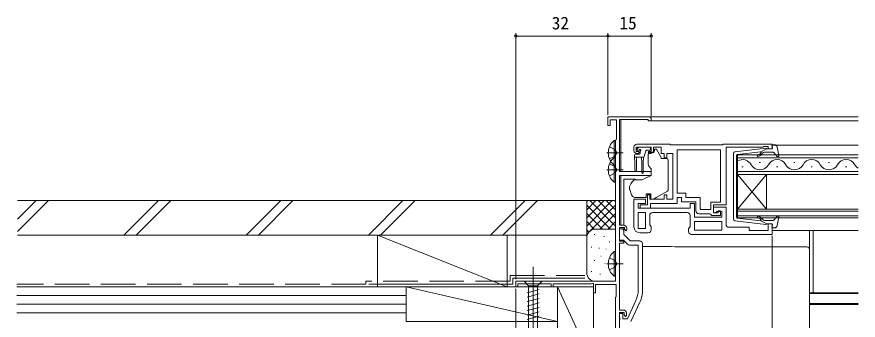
# Model space of a CAD drawing. Units: millimetres, scale not verified. Extents: x -693 to 693, y -1120 to 1122.
# Drawn here: x -137.3 to 154.7, y 294.5 to 399.7 of the extents above; entities that cross this region are included whole.
import ezdxf
from ezdxf.enums import TextEntityAlignment as Align

# ---------------------------------------------------------------- set-up
doc = ezdxf.new("R2010")
doc.units = ezdxf.units.MM
doc.header["$LTSCALE"] = 4
doc.linetypes.add('CHAIN2', pattern=[12, 9, -1, 1, -1])
doc.linetypes.add('DASHED3', pattern=[4, 3, -1])
for name, color, linetype, lineweight in [('0-2_YKK_ZWAK', 4, 'Continuous', 9), ('0-3_YKK_11', 2, 'Continuous', 9), ('0-4_YKK_12', 3, 'Continuous', 18), ('0-5_YKK_13', 3, 'Continuous', 9), ('0-8_YKK_A1', 6, 'Continuous', 9), ('0-9_YSS_KE', 7, 'Continuous', 9)]:
    doc.layers.add(name, color=color, linetype=linetype, lineweight=lineweight)
doc.styles.add('ＭＳ ゴシック', font='')
doc.styles.get('ＭＳ ゴシック').set_extended_font_data('MS Gothic')

msp = doc.modelspace()

# ---------------------------------------------------------------- linework, layer by layer
at = {"layer": '0-2_YKK_ZWAK'}
for p, q in [((69.944, 356.764), (69.944, 348.264)), ((70.453, 356.764), (69.944, 356.764)), ((70.453, 356.764), (70.453, 348.264)), ((70.453, 354.514), (70.453, 350.514)), ((77.991, 353.926), (78.491, 354.426)), ((78.542, 353.414), (78.203, 353.414)), ((82.303, 354.514), (78.703, 354.514)), ((82.303, 353.414), (81.234, 353.414)), ((82.603, 354.214), (82.603, 353.714)), ((83.953, 353.814), (84.362, 353.814)), ((83.953, 353.314), (83.953, 353.814)), ((84.797, 353.56), (86.288, 350.929)), ((111.894, 352.865), (122.634, 354.112)), ((122.952, 353.914), (120.952, 352.9)), ((122.952, 353.914), (124.652, 353.914)), ((124.941, 354.294), (124.763, 354.933)), ((125.62, 355.314), (125.052, 355.314)), ((126.603, 354.496), (127.147, 351.569)), ((69.944, 350.865), (69.944, 342.365)), ((70.453, 350.865), (69.944, 350.865)), ((70.453, 350.865), (70.453, 342.365)), ((77.103, 351.014), (77.103, 351.714)), ((77.103, 351.014), (80.13, 351.014)), ((77.103, 351.014), (77.203, 349.014)), ((77.403, 352.014), (78.703, 352.014)), ((77.803, 351.014), (77.703, 349.014)), ((79.003, 352.953), (79.003, 352.314)), ((79.503, 351.014), (79.603, 349.014)), ((80.203, 351.023), (80.103, 349.014)), ((80.944, 353.192), (80.42, 351.236)), ((81.853, 351.314), (81.853, 352.114)), ((81.853, 348.57), (81.853, 351.314)), ((83.78, 352.614), (82.353, 352.614)), ((86.353, 350.682), (86.353, 350.514)), ((88.253, 350.514), (86.353, 350.514)), ((111.452, 329.459), (111.452, 352.369)), ((112.452, 351.647), (112.452, 340.914)), ((112.717, 351.945), (120.952, 352.9)), ((120.965, 352.554), (120.644, 352.171)), ((121.027, 351.85), (121.452, 352.357)), ((122.218, 352.714), (125.219, 352.714)), ((125.441, 352.616), (126.63, 351.312)), ((70.453, 348.264), (69.944, 348.264)), ((70.453, 348.615), (70.453, 344.615)), ((77.203, 349.014), (77.203, 346.464)), ((77.703, 349.014), (77.703, 346.464)), ((79.603, 345.664), (79.603, 349.014)), ((80.103, 345.664), (80.103, 349.014)), ((82.853, 347.014), (82.087, 347.927)), ((88.753, 350.014), (88.753, 349.914)), ((88.753, 349.914), (88.753, 348.914)), ((88.753, 348.914), (88.753, 346.43)), ((80.61, 343.668), (82.853, 344.714)), ((82.853, 344.714), (82.853, 347.014)), ((88.753, 346.43), (88.753, 344.714)), ((88.753, 344.714), (88.753, 341.214)), ((70.453, 342.365), (69.944, 342.365)), ((73.353, 343.075), (73.353, 343.375)), ((77.375, 343.375), (73.353, 343.375)), ((73.353, 341.975), (73.353, 343.075)), ((77.648, 343.196), (79.636, 343.214)), ((79.636, 343.214), (80.61, 343.668)), ((75.353, 339.988), (75.353, 340.712)), ((76.044, 338.001), (75.383, 339.816)), ((85.603, 337.582), (88.503, 339.256)), ((88.753, 341.214), (88.753, 339.689)), ((112.452, 330.181), (112.452, 340.914)), ((82.753, 338.314), (82.753, 336.514)), ((85.603, 337.582), (84.619, 337.014)), ((125.441, 329.212), (126.63, 330.516)), ((126.603, 327.331), (127.147, 330.259)), ((111.894, 328.962), (122.634, 327.716)), ((112.717, 329.883), (120.952, 328.927)), ((120.965, 329.273), (120.644, 329.657)), ((122.952, 327.914), (120.952, 328.927)), ((121.027, 329.978), (121.452, 329.471)), ((122.218, 329.114), (125.219, 329.114)), ((122.952, 327.914), (124.652, 327.914)), ((124.941, 327.533), (124.763, 326.894)), ((73.353, 325.754), (73.353, 326.597)), ((125.62, 326.514), (125.052, 326.514)), ((79.853, 320.077), (83.362, 320.077)), ((93.382, 319.89), (136.853, 319.89)), ((137.853, 319.406), (137.853, 318.891)), ((137.853, 318.891), (137.853, 317.893)), ((69.944, 318.264), (69.944, 309.764)), ((70.453, 318.264), (69.944, 318.264)), ((70.453, 318.264), (70.453, 309.764)), ((70.453, 316.014), (70.453, 312.014)), ((70.453, 309.764), (69.944, 309.764)), ((44.952, 308.014), (38.752, 308.014)), ((38.752, 308.014), (40.302, 306.464)), ((44.952, 308.014), (43.402, 306.464)), ((39.752, 304.037), (43.952, 305.163)), ((40.302, 306.464), (40.302, 287.93)), ((43.402, 306.464), (40.302, 306.464)), ((43.402, 287.93), (43.402, 306.464)), ((39.752, 302.485), (43.952, 303.61)), ((39.752, 300.932), (43.952, 302.057)), ((39.752, 299.379), (43.952, 300.504)), ((39.752, 297.826), (43.952, 298.951)), ((39.752, 296.273), (43.952, 297.398)), ((39.752, 294.72), (43.952, 295.845))]:
    msp.add_line(p, q, dxfattribs=at)
at = {"layer": '0-2_YKK_ZWAK', "linetype": 'DASHED3'}
for p, q in [((68.357, 354.589), (70.264, 353.659)), ((70.264, 353.659), (70.873, 352.514)), ((68.357, 350.439), (70.264, 351.369)), ((70.264, 351.369), (70.873, 352.514)), ((68.357, 348.69), (70.264, 347.76)), ((70.264, 347.76), (70.873, 346.615)), ((68.357, 344.54), (70.264, 345.47)), ((70.264, 345.47), (70.873, 346.615))]:
    msp.add_line(p, q, dxfattribs=at)
at = {"layer": '0-2_YKK_ZWAK', "linetype": 'CHAIN2'}
for p, q in [((67.496, 352.514), (73.173, 352.514)), ((67.496, 346.615), (73.173, 346.615)), ((41.852, 313.014), (41.852, 280.101)), ((67.496, 314.014), (73.173, 314.014))]:
    msp.add_line(p, q, dxfattribs=at)
at = {"layer": '0-2_YKK_ZWAK'}
for points in [[(73.353, 327.414), (73.353, 329.141), (73.353, 340.904), (73.353, 341.843), (73.353, 341.975)], [(82.753, 338.314), (81.153, 338.314), (81.153, 337.014), (77.454, 337.014)], [(82.753, 336.514), (83.753, 336.514), (84.619, 337.014)], [(137.853, 325.614), (137.853, 325.029), (137.853, 319.406)], [(137.853, 317.893), (137.853, 293.907), (137.853, 290.643), (137.853, 284.047)]]:
    msp.add_lwpolyline(points, dxfattribs=at)
at = {"layer": '0-2_YKK_ZWAK', "linetype": 'DASHED3'}
for points in [[(68.357, 316.089), (70.264, 315.159), (70.873, 314.014)], [(68.357, 311.939), (70.264, 312.869), (70.873, 314.014)]]:
    msp.add_lwpolyline(points, dxfattribs=at)
at = {"layer": '0-2_YKK_ZWAK'}
for centre, radius, start, end in [((73.485, 352.514), 5.531, 129.79413, 230.20587), ((78.203, 353.714), 0.3, 135, 270), ((78.703, 354.214), 0.3, 90, 135), ((78.542, 353.714), 0.3, 270, 326.94427), ((79.003, 353.414), 0.25, 303.05573, 146.94427), ((81.234, 353.114), 0.3, 90, 165), ((82.303, 354.214), 0.3, 0, 90), ((82.303, 353.714), 0.3, 270, 0), ((84.362, 353.314), 0.5, 29.53878, 90), ((122.669, 353.814), 0.3, 19.47122, 96.62089), ((124.652, 354.214), 0.3, 270, 15.56536), ((125.052, 355.014), 0.3, 90, 195.56536), ((125.62, 354.314), 1, 10.51214, 90), ((73.485, 346.615), 5.531, 129.79413, 230.20587), ((77.403, 351.714), 0.3, 90, 180), ((78.703, 352.314), 0.3, 270, 0), ((79.303, 352.953), 0.3, 123.05573, 180), ((80.13, 351.314), 0.3, 270, 345), ((82.353, 352.114), 0.5, 90, 180), ((82.453, 353.314), 1.5, 332.18186, 0), ((85.853, 350.682), 0.5, 0, 29.53878), ((88.253, 350.014), 0.5, 0, 90), ((111.952, 352.369), 0.5, 96.62089, 180), ((112.752, 351.647), 0.3, 96.62089, 180), ((119.878, 351.564), 0.25, 90, 270), ((119.878, 352.814), 1, 270, 319.99999), ((119.878, 352.814), 1.5, 270, 319.99999), ((120.812, 352.683), 0.2, 319.99999, 96.62089), ((122.218, 351.714), 1, 90, 139.99999), ((125.219, 352.414), 0.3, 42.35531, 90), ((126.852, 351.514), 0.3, 222.35531, 10.51214), ((82.853, 348.57), 1, 180, 220), ((77.453, 346.464), 0.25, 180, 0), ((79.853, 345.664), 0.25, 180, 0), ((80.153, 339.386), 5, 141.07051, 162.85379), ((77.664, 341.397), 1.8, 90.5, 141.07051), ((75.853, 340.712), 0.5, 162.85381, 179.99998), ((75.853, 339.988), 0.5, 180.00004, 199.99995), ((88.253, 339.689), 0.5, 300, 0), ((77.454, 338.514), 1.5, 200, 270), ((112.752, 330.181), 0.3, 180, 263.37911), ((119.878, 330.264), 0.25, 90, 270), ((119.878, 329.014), 1.5, 40.00001, 90), ((119.878, 329.014), 1, 40.00001, 90), ((126.852, 330.314), 0.3, 349.48786, 137.64469), ((111.952, 329.459), 0.5, 180, 263.37911), ((120.812, 329.145), 0.2, 263.37911, 40.00001), ((122.218, 330.114), 1, 220.00001, 270), ((122.669, 328.014), 0.3, 263.37911, 340.52878), ((124.652, 327.614), 0.3, 344.43464, 90), ((125.219, 329.414), 0.3, 270, 317.64469), ((125.62, 327.514), 1, 270, 349.48786), ((125.052, 326.814), 0.3, 164.43464, 270), ((136.854, 318.891), 0.999, 0.05348, 90.05355), ((73.485, 314.014), 5.531, 129.79413, 230.20587)]:
    msp.add_arc(centre, radius, start, end, dxfattribs=at)
for centre, major_axis, ratio, start_param, end_param in [((75.853, 342.327), (0.47, 2.51), 0.000298, 3.1405633, 3.1410896), ((83.036, 318.915), (19, 0), 0.061163, 0.9949745, 1.5536451)]:
    msp.add_ellipse(centre, major_axis=major_axis, ratio=ratio, start_param=start_param, end_param=end_param, dxfattribs=at)
at = {"layer": '0-3_YKK_11'}
for p, q in [((72.353, 365.014), (154.696, 365.014)), ((72.353, 364.114), (72.353, 346.014)), ((82.053, 363.614), (154.696, 363.614)), ((124.853, 355.214), (154.696, 355.214)), ((154.696, 351.814), (112.853, 351.814)), ((112.853, 351.814), (112.853, 345.014)), ((112.853, 350.814), (154.696, 350.814)), ((114.753, 347.654), (114.353, 347.654)), ((120.753, 349.174), (120.353, 349.174)), ((126.753, 347.654), (126.353, 347.654)), ((132.753, 349.174), (132.353, 349.174)), ((138.753, 347.654), (138.353, 347.654)), ((144.753, 349.174), (144.353, 349.174)), ((150.753, 347.654), (150.353, 347.654)), ((72.353, 344.714), (72.353, 327.414)), ((154.696, 346.014), (112.853, 346.014)), ((112.853, 345.014), (154.696, 345.014)), ((112.853, 345.014), (112.853, 333.014)), ((112.853, 345.014), (122.853, 333.014)), ((112.853, 333.014), (122.853, 345.014)), ((122.853, 345.014), (122.853, 333.014)), ((154.696, 333.014), (112.853, 333.014)), ((112.853, 333.014), (112.853, 330.014)), ((112.853, 332.314), (154.696, 332.314)), ((154.696, 330.714), (112.853, 330.714)), ((112.853, 330.014), (154.696, 330.014)), ((124.853, 325.614), (154.696, 325.614)), ((139.103, 303.926), (139.103, 325.614)), ((137.853, 303.926), (154.696, 303.926)), ((137.853, 303.714), (154.696, 303.714)), ((137.853, 300.314), (154.696, 300.314)), ((137.853, 299.914), (154.696, 299.914))]:
    msp.add_line(p, q, dxfattribs=at)
for centre, start, end in [((114.553, 346.737), 29.20254, 119.64625), ((120.553, 350.091), 209.20254, 330.79746), ((126.553, 346.737), 29.20254, 150.79746), ((132.553, 350.091), 209.20254, 330.79746), ((138.553, 346.737), 29.20254, 150.79746), ((144.553, 350.091), 209.20254, 330.79746), ((150.553, 346.737), 29.20254, 150.79746), ((156.553, 350.091), 209.20254, 237.28893)]:
    msp.add_arc(centre, 3.437, start, end, dxfattribs=at)
at = {"layer": '0-4_YKK_12'}
for p, q in [((-137.147, 336.014), (60.453, 336.014)), ((34.853, 309.014), (59.853, 309.014))]:
    msp.add_line(p, q, dxfattribs=at)
at = {"layer": '0-4_YKK_12', "linetype": 'DASHED3'}
for p, q in [((33.853, 310.014), (59.853, 310.014)), ((-16.147, 307.014), (-137.347, 307.014)), ((-16.147, 308.014), (-16.147, 307.014))]:
    msp.add_line(p, q, dxfattribs=at)
at = {"layer": '0-4_YKK_12'}
for points in [[(-137.147, 324.014), (60.453, 324.014), (60.453, 336.014)], [(34.853, 309.014), (34.853, 307.014), (-15.147, 307.014)]]:
    msp.add_lwpolyline(points, dxfattribs=at)
at = {"layer": '0-4_YKK_12', "linetype": 'DASHED3'}
msp.add_lwpolyline([(33.853, 310.014), (33.853, 308.014), (-16.147, 308.014)], dxfattribs=at)
at = {"layer": '0-5_YKK_13'}
for p, q in [((-137.147, 329.472), (-130.605, 336.014)), ((-126.362, 336.014), (-137.147, 325.23)), ((-100.179, 324.014), (-88.179, 336.014)), ((-95.936, 324.014), (-83.936, 336.014)), ((-57.752, 324.014), (-45.752, 336.014)), ((-53.51, 324.014), (-41.51, 336.014)), ((-15.326, 324.014), (-3.326, 336.014)), ((-11.083, 324.014), (0.917, 336.014)), ((27.101, 324.014), (39.101, 336.014)), ((31.343, 324.014), (43.343, 336.014)), ((60.453, 336.014), (70.453, 336.014)), ((60.453, 323.014), (60.453, 336.014)), ((69.311, 336.014), (60.453, 327.156)), ((66.483, 336.014), (60.453, 329.984)), ((63.654, 336.014), (60.453, 332.813)), ((60.826, 336.014), (60.453, 335.641)), ((70.453, 327.156), (61.595, 336.014)), ((70.453, 329.984), (64.424, 336.014)), ((70.453, 332.813), (67.252, 336.014)), ((70.453, 335.641), (70.081, 336.014)), ((70.453, 334.328), (60.453, 324.328)), ((68.767, 326.014), (60.453, 334.328)), ((65.939, 326.014), (60.453, 331.499)), ((70.453, 331.499), (64.968, 326.014)), ((63.128, 325.996), (60.453, 328.671)), ((70.453, 328.671), (67.779, 325.996)), ((61.248, 325.048), (60.453, 325.842)), ((63.258, 324.186), (63.058, 324.186)), ((63.453, 326.014), (70.453, 326.014)), ((32.853, 306.014), (-12.147, 324.014)), ((32.853, 324.014), (-12.147, 324.014)), ((32.853, 324.014), (32.853, 306.014)), ((60.453, 311.014), (60.453, 323.014)), ((66.596, 323.518), (66.396, 323.518)), ((68.453, 321.688), (68.253, 321.688)), ((62.257, 319.847), (62.057, 319.847)), ((64.927, 319.513), (64.727, 319.513)), ((67.264, 319.179), (67.064, 319.179)), ((65.53, 316.72), (65.33, 316.72)), ((63.258, 315.173), (63.058, 315.173)), ((66.93, 314.172), (66.73, 314.172)), ((62.257, 311.331), (62.057, 311.331)), ((65.261, 310.5), (65.061, 310.5)), ((70.153, 308.014), (63.453, 308.014)), ((-137.348, 306.014), (-2.147, 306.014)), ((-2.147, 294.014), (-2.147, 306.014)), ((-2.147, 306.014), (50.353, 294.014)), ((62.853, 279.014), (50.353, 306.014)), ((-137.348, 303.014), (-2.147, 303.014)), ((-137.348, 300.014), (-2.147, 300.014)), ((-137.348, 297.014), (-2.147, 297.014))]:
    msp.add_line(p, q, dxfattribs=at)
msp.add_lwpolyline([(-12.147, 324.014), (-12.147, 306.014), (32.853, 306.014)], dxfattribs=at)
for points in [[(-2.147, 294.014), (-2.147, 306.014), (50.353, 306.014), (50.353, 294.014)], [(50.353, 279.014), (50.353, 306.014), (62.853, 306.014), (62.853, 279.014)]]:
    msp.add_lwpolyline(points, close=True, dxfattribs=at)
for centre, start, end in [((63.453, 323.014), 90, 180), ((63.453, 311.014), 180, 270)]:
    msp.add_arc(centre, 3, start, end, dxfattribs=at)
at = {"layer": '0-8_YKK_A1'}
for p, q in [((35.853, 308.715), (35.853, 394.015)), ((35.853, 393.015), (67.853, 393.015)), ((67.853, 365.715), (67.853, 394.015)), ((67.853, 365.715), (67.853, 394.015)), ((67.853, 393.015), (82.853, 393.015)), ((82.853, 365.315), (82.853, 394.015)), ((124.853, 323.714), (124.853, 140.013)), ((35.853, 305.315), (35.853, 100.013))]:
    msp.add_line(p, q, dxfattribs=at)
for centre in [(35.853, 393.015), (67.853, 393.015), (67.853, 393.015), (82.853, 393.015)]:
    msp.add_circle(centre, 0.425, dxfattribs=at)
at = {"layer": '0-9_YSS_KE'}
for p, q in [((76.853, 353.314), (76.853, 354.514)), ((106.853, 353.514), (106.853, 335.414)), ((80.853, 326.314), (80.853, 331.814)), ((95.353, 331.814), (83.353, 331.814)), ((107.353, 328.714), (97.853, 328.714)), ((71.853, 325.614), (71.853, 325.714)), ((81.853, 324.814), (78.853, 324.814)), ((124.853, 324.214), (96.853, 324.214)), ((79.853, 321.014), (79.853, 304.952)), ((78.916, 300.726), (75.822, 294.091))]:
    msp.add_line(p, q, dxfattribs=at)
for points in [[(82.153, 365.014), (67.853, 365.014), (67.853, 362.014), (68.653, 362.014), (68.653, 364.014), (70.753, 364.014), (70.753, 357.201), (70.603, 357.007), (70.453, 356.814)], [(73.353, 327.414), (71.853, 327.414), (71.853, 344.714), (82.853, 344.714), (82.853, 346.014), (71.853, 346.014), (71.853, 364.114), (81.853, 364.114), (81.853, 363.614), (82.853, 363.614), (82.853, 364.314)], [(70.453, 356.814), (70.453, 308.014), (35.853, 308.014), (35.853, 306.014), (36.553, 306.014), (36.553, 307.114), (48.153, 307.114), (48.153, 306.014), (48.853, 306.014), (48.853, 307.114), (62.126, 307.114), (62.553, 307.36), (62.853, 307.187), (62.853, 304.014), (63.553, 304.014), (63.553, 306.914), (70.653, 306.914), (70.653, 302.66), (70.553, 302.487), (70.453, 302.314), (70.453, 285.514)], [(82.653, 352.314), (82.153, 352.314), (81.753, 352.714), (82.053, 353.014), (82.853, 353.014), (82.853, 354.514), (77.653, 354.514), (77.653, 353.014), (78.453, 353.014), (78.753, 352.714), (78.353, 352.314), (77.853, 352.314)], [(77.853, 355.514), (89.353, 355.514), (89.553, 355.314), (107.653, 355.314), (107.853, 355.514), (124.853, 355.514), (124.853, 353.914), (123.453, 353.914), (123.453, 354.714), (122, 354.714), (121.777, 354.614), (121.553, 354.514), (108.853, 354.514)], [(98.353, 332.414), (98.353, 335.514), (93.353, 335.514), (93.353, 337.014), (91.853, 337.014), (91.853, 335.014), (82.553, 335.014), (82.553, 333.314), (79.053, 333.314), (79.053, 334.514), (81.553, 334.514), (81.553, 338.014), (82.353, 338.014), (82.353, 336.514), (87.353, 336.514), (87.353, 338.014), (88.253, 338.014), (88.253, 336.514), (90.353, 336.514), (90.353, 352.314), (88.253, 352.314), (88.253, 350.814), (87.353, 350.814), (87.353, 352.314), (86.353, 352.314), (86.353, 354.514), (83.653, 354.514), (83.653, 353.314)], [(108.853, 354.514), (108.853, 334.514), (104.453, 334.514), (104.453, 331.714), (106.153, 331.714), (106.153, 332.414), (106.853, 332.414), (106.853, 330.814), (103.853, 330.814), (103.553, 331.114), (103.253, 331.414), (99.353, 331.414)], [(76.853, 326.814), (76.853, 336.514), (80.853, 336.514), (80.853, 335.014), (78.353, 335.014), (78.353, 333.314), (96.353, 333.314), (96.353, 334.914), (97.853, 334.914), (97.853, 330.214), (107.353, 330.214), (107.353, 332.214), (105.653, 332.214), (105.153, 331.714), (104.453, 331.714), (104.453, 333.714), (108.853, 333.714), (108.853, 327.714)], [(82.353, 330.814), (82.353, 327.528), (82.853, 326.814), (82.853, 325.814)], [(95.853, 325.214), (95.853, 326.214), (96.353, 326.928), (96.353, 330.814)], [(109.853, 326.714), (116.853, 326.714), (116.853, 325.614), (123.453, 325.614), (123.453, 327.914), (124.853, 327.914), (124.853, 324.214)], [(73.253, 298.014), (71.853, 298.014), (71.853, 321.214), (73.353, 321.214), (73.353, 321.914), (71.853, 321.914), (71.853, 326.614), (73.553, 326.614), (73.553, 326.014), (74.053, 325.514), (74.353, 325.814), (74.353, 326.414)], [(74.639, 320.807), (73.232, 322.214), (71.853, 322.214), (71.853, 326.214), (72.553, 326.214)], [(73.353, 325.414), (73.353, 324.214), (75.553, 322.014), (78.853, 322.014)], [(78.353, 304.952), (78.353, 320.514), (75.346, 320.514)], [(82.853, 280.014), (82.853, 264.014), (80.353, 264.014), (80.353, 265.514), (80.853, 265.514), (80.853, 279.014), (75.253, 279.014), (75.253, 281.014), (74.253, 281.014), (73.895, 280.029), (71.853, 280.772), (71.853, 294.556), (71.973, 294.739), (71.973, 295.289), (71.853, 295.472), (71.853, 296.814), (73.053, 296.814), (73.053, 295.014), (74.598, 295.014), (77.557, 301.36)], [(74.253, 279.914), (71.853, 279.914), (71.853, 297.214), (73.453, 297.214), (73.453, 296.314), (73.953, 295.814), (74.253, 296.114), (74.253, 297.014)]]:
    msp.add_lwpolyline(points, dxfattribs=at)
for points in [[(106.853, 353.514), (106.853, 335.414), (103.553, 335.414), (103.553, 332.914), (99.853, 332.914), (99.853, 337.014), (94.853, 337.014), (94.853, 338.514), (91.853, 338.514), (91.853, 353.514)], [(80.853, 326.314), (80.853, 331.814), (78.353, 331.814), (78.353, 326.314)], [(107.353, 328.714), (97.853, 328.714), (97.853, 325.714), (107.353, 325.714)]]:
    msp.add_lwpolyline(points, close=True, dxfattribs=at)
for centre, radius, start, end in [((82.153, 364.314), 0.7, 0.00001, 89.99999), ((77.853, 354.514), 1, 90.00001, 179.99999), ((77.853, 353.314), 1, 180.00001, 269.99999), ((82.653, 353.314), 1, 270.00001, 359.99999), ((83.353, 330.814), 1, 90.00001, 179.99999), ((95.353, 330.814), 1, 0.00001, 89.99999), ((99.353, 332.414), 1, 180.00001, 269.99999), ((73.353, 326.414), 1, 0.00001, 89.99999), ((109.853, 327.714), 1, 180.00001, 269.99999), ((72.553, 325.414), 0.8, 0, 89.99998), ((78.853, 326.814), 2, 180.00001, 269.99999), ((81.853, 325.814), 1, 270.00001, 359.99999), ((96.853, 325.214), 1, 180.00001, 269.99999), ((78.853, 321.014), 1, 0, 89.99998), ((75.346, 321.514), 1, 225.00001, 270), ((69.853, 304.952), 8.5, 335, 0), ((69.853, 304.952), 10, 335, 0), ((73.253, 297.014), 1, 0.00001, 89.99999)]:
    msp.add_arc(centre, radius, start, end, dxfattribs=at)

# ---------------------------------------------------------------- texts
at = {"layer": '0-8_YKK_A1', "style": 'ＭＳ ゴシック'}
for s, p in [('32', (48.333, 394.015)), ('15', (71.833, 394.015))]:
    msp.add_text(s, height=4.399, dxfattribs=at).set_placement(p, align=Align.BOTTOM_LEFT)

doc.saveas('drawing.dxf')
